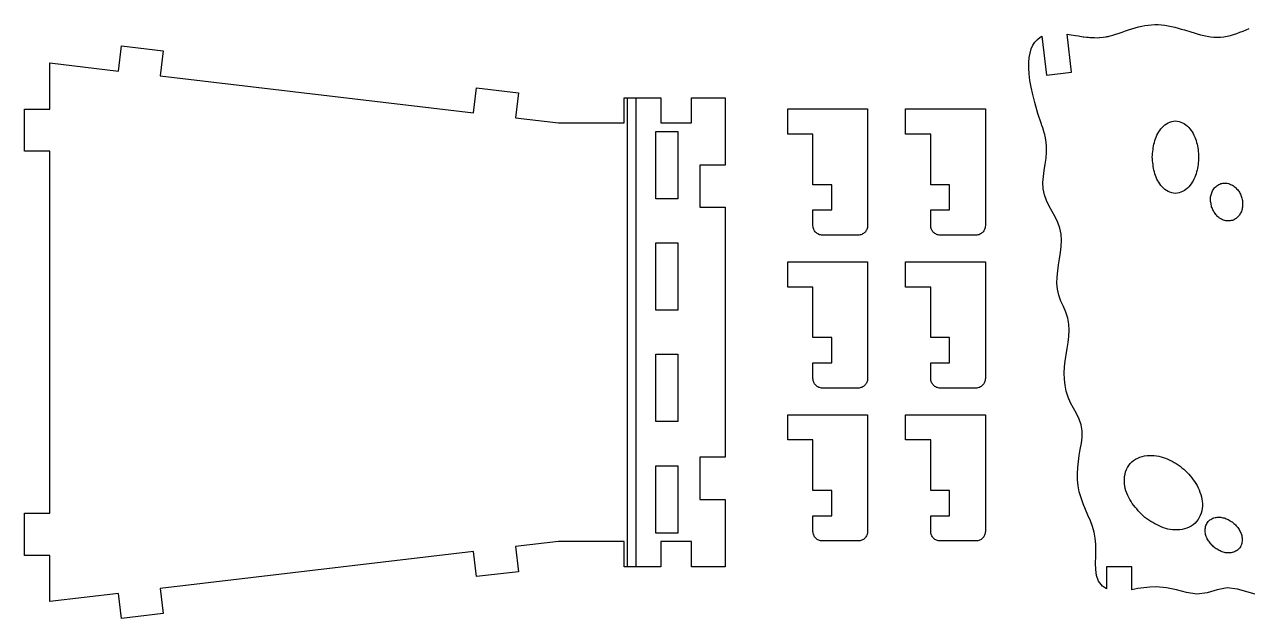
# Model space of a CAD drawing. Extents: x 2 to 268, y 5 to 228.
# Drawn here: x 2.1 to 147.5, y 157.4 to 228 of the extents above; entities that cross this region are included whole.
import ezdxf

# ---------------------------------------------------------------- set-up
doc = ezdxf.new("R2010")
doc.units = 0
doc.layers.add('CUT', color=62, linetype='CONTINUOUS')
doc.layers.add('ENGRAVE', color=132, linetype='CONTINUOUS')

msp = doc.modelspace()

# ---------------------------------------------------------------- linework, layer by layer
at = {"layer": 'CUT'}
msp.add_lwpolyline([(148.72, 160.2), (146.35, 160.89), (145.12, 161.04), (143.91, 160.8), (142.73, 160.43), (141.5, 160.3), (140.28, 160.49), (139.08, 160.8), (137.87, 161.03), (136.64, 161.15), (135.91, 161.12), (135.19, 161.06), (134.47, 160.95), (133.75, 160.79), (133.75, 163.53), (130.75, 163.53), (130.75, 160.91), (130.26, 161.25), (129.81, 161.82), (129.57, 162.5), (129.48, 163.23), (129.46, 163.99), (129.47, 164.75), (129.48, 165.49), (129.47, 166.22), (129.41, 166.94), (129.3, 167.64), (129.1, 168.33), (128.85, 169.01), (128.55, 169.68), (128.25, 170.35), (127.97, 171.03), (127.72, 171.73), (127.52, 172.43), (127.38, 173.14), (127.3, 173.86), (127.29, 174.59), (127.33, 175.33), (127.41, 176.05), (127.52, 176.77), (127.64, 177.49), (127.76, 178.21), (127.84, 178.95), (127.85, 179.68), (127.74, 180.39), (127.5, 181.08), (127.18, 181.74), (126.82, 182.38), (126.48, 183.02), (126.19, 183.69), (125.97, 184.39), (125.82, 185.1), (125.74, 185.83), (125.72, 186.56), (125.76, 187.29), (125.84, 188.02), (125.96, 188.74), (126.08, 189.46), (126.19, 190.18), (126.27, 190.91), (126.3, 191.64), (126.26, 192.37), (126.14, 193.09), (125.92, 193.79), (125.62, 194.45), (125.31, 195.11), (125.07, 195.8), (124.92, 196.51), (124.86, 197.24), (124.88, 197.97), (124.96, 198.7), (125.06, 199.42), (125.17, 200.14), (125.27, 200.87), (125.36, 201.59), (125.39, 202.33), (125.35, 203.05), (125.19, 203.76), (124.95, 204.45), (124.63, 205.12), (124.28, 205.76), (123.93, 206.4), (123.61, 207.05), (123.36, 207.74), (123.21, 208.46), (123.18, 209.18), (123.25, 209.91), (123.35, 210.64), (123.46, 211.36), (123.56, 212.08), (123.61, 212.81), (123.62, 213.54), (123.55, 214.27), (123.45, 214.72), (123.43, 214.86), (123.4, 214.95), (123.39, 214.98), (123.18, 215.68), (123.08, 215.96), (123.02, 216.14), (122.57, 217.41), (122.22, 218.71), (121.98, 219.64), (121.79, 220.51), (121.65, 221.33), (121.56, 222.09), (121.51, 222.79), (121.51, 223.45), (121.56, 224.04), (121.66, 224.58), (121.8, 225.07), (122, 225.5), (122.24, 225.87), (122.53, 226.19), (122.86, 226.45), (123.08, 226.57), (123.62, 221.95), (126.6, 222.3), (126.06, 226.84), (126.55, 226.75), (127.05, 226.66), (127.42, 226.61), (127.57, 226.58), (127.97, 226.52), (128.06, 226.51), (128.39, 226.46), (128.63, 226.45), (128.77, 226.44), (129.16, 226.42), (129.34, 226.41), (129.7, 226.4), (129.92, 226.42), (129.95, 226.43), (130.34, 226.46), (130.72, 226.52), (130.8, 226.53), (130.97, 226.56), (131.18, 226.62), (131.49, 226.7), (131.86, 226.81), (132.24, 226.94), (132.62, 227.07), (133, 227.21), (133.38, 227.34), (133.77, 227.46), (134.16, 227.58), (134.54, 227.68), (134.94, 227.78), (135.33, 227.85), (135.72, 227.91), (136.12, 227.95), (136.51, 227.97), (136.91, 227.97), (137.31, 227.94), (137.7, 227.89), (138.09, 227.83), (138.49, 227.75), (138.87, 227.65), (139.26, 227.55), (139.64, 227.43), (140.02, 227.32), (140.78, 227.08), (141.16, 226.96), (141.54, 226.85), (141.93, 226.75), (142.32, 226.66), (142.72, 226.58), (143.11, 226.52), (143.51, 226.48), (143.91, 226.46), (144.3, 226.47), (144.7, 226.51), (145.09, 226.58), (145.48, 226.66), (145.87, 226.77), (146.25, 226.9), (146.62, 227.04), (146.99, 227.19), (147.36, 227.34), (147.73, 227.49)], dxfattribs=at)
for points in [[(77.77, 219.27), (77.77, 216.27), (81.39, 216.27), (81.39, 219.27), (85.39, 219.27), (85.39, 211.27), (82.39, 211.27), (82.39, 206.27), (85.39, 206.27), (85.39, 176.55), (82.39, 176.55), (82.39, 171.55), (85.39, 171.55), (85.39, 163.55), (81.39, 163.55), (81.39, 166.55), (77.77, 166.55), (77.77, 163.55), (76.27, 163.55), (74.77, 163.55), (73.39, 163.55), (73.39, 166.55), (65.6, 166.55), (60.45, 165.94), (60.81, 162.96), (55.84, 162.38), (55.49, 165.36), (18.22, 160.96), (18.57, 157.98), (13.6, 157.4), (13.25, 160.37), (5.1, 159.41), (5.07, 159.88), (5.07, 164.9), (2.07, 164.9), (2.07, 169.9), (5.07, 169.9), (5.07, 212.92), (2.07, 212.92), (2.07, 217.92), (5.07, 217.92), (5.07, 222.94), (5.1, 223.4), (13.25, 222.44), (13.6, 225.42), (18.57, 224.84), (18.22, 221.86), (55.49, 217.46), (55.84, 220.44), (60.81, 219.86), (60.45, 216.88), (65.6, 216.27), (73.39, 216.27), (73.39, 219.27), (73.77, 219.27), (74.71, 219.27)], [(92.84, 217.94), (102.34, 217.94), (102.34, 205.94), (102.34, 204.07), (102.33, 203.95), (102.32, 203.84), (102.29, 203.73), (102.25, 203.63), (102.2, 203.53), (102.15, 203.44), (102.08, 203.35), (102.01, 203.27), (101.93, 203.2), (101.84, 203.13), (101.75, 203.08), (101.65, 203.03), (101.55, 202.99), (101.44, 202.97), (101.33, 202.95), (101.21, 202.94), (99.34, 202.94), (98.84, 202.94), (96.97, 202.94), (96.85, 202.95), (96.74, 202.97), (96.63, 202.99), (96.53, 203.03), (96.43, 203.08), (96.34, 203.13), (96.25, 203.2), (96.17, 203.27), (96.1, 203.35), (96.03, 203.44), (95.98, 203.53), (95.93, 203.63), (95.89, 203.73), (95.86, 203.84), (95.85, 203.95), (95.84, 204.07), (95.84, 205.94), (98.1, 205.94), (98.1, 208.94), (95.84, 208.94), (95.84, 214.94), (92.84, 214.94)], [(106.85, 217.94), (116.35, 217.94), (116.35, 205.94), (116.35, 204.07), (116.34, 203.95), (116.32, 203.84), (116.3, 203.73), (116.26, 203.63), (116.21, 203.53), (116.15, 203.44), (116.09, 203.35), (116.02, 203.27), (115.94, 203.2), (115.85, 203.13), (115.76, 203.08), (115.66, 203.03), (115.56, 202.99), (115.45, 202.97), (115.34, 202.95), (115.22, 202.94), (113.35, 202.94), (112.85, 202.94), (110.97, 202.94), (110.86, 202.95), (110.75, 202.97), (110.64, 202.99), (110.54, 203.03), (110.44, 203.08), (110.34, 203.13), (110.26, 203.2), (110.18, 203.27), (110.11, 203.35), (110.04, 203.44), (109.98, 203.53), (109.94, 203.63), (109.9, 203.73), (109.87, 203.84), (109.85, 203.95), (109.85, 204.07), (109.85, 205.94), (112.1, 205.94), (112.1, 208.94), (109.85, 208.94), (109.85, 214.94), (106.85, 214.94)], [(92.84, 199.78), (102.34, 199.78), (102.34, 187.78), (102.34, 185.9), (102.33, 185.79), (102.32, 185.67), (102.29, 185.57), (102.25, 185.46), (102.2, 185.37), (102.15, 185.27), (102.08, 185.19), (102.01, 185.11), (101.93, 185.03), (101.84, 184.97), (101.75, 184.91), (101.65, 184.86), (101.55, 184.83), (101.44, 184.8), (101.33, 184.78), (101.21, 184.78), (99.34, 184.78), (98.84, 184.78), (96.97, 184.78), (96.85, 184.78), (96.74, 184.8), (96.63, 184.83), (96.53, 184.86), (96.43, 184.91), (96.34, 184.97), (96.25, 185.03), (96.17, 185.11), (96.1, 185.19), (96.03, 185.27), (95.98, 185.37), (95.93, 185.46), (95.89, 185.57), (95.86, 185.67), (95.85, 185.79), (95.84, 185.9), (95.84, 187.78), (98.1, 187.78), (98.1, 190.78), (95.84, 190.78), (95.84, 196.78), (92.84, 196.78)], [(106.85, 199.78), (116.35, 199.78), (116.35, 187.78), (116.35, 185.9), (116.34, 185.79), (116.32, 185.67), (116.3, 185.57), (116.26, 185.46), (116.21, 185.37), (116.15, 185.27), (116.09, 185.19), (116.02, 185.11), (115.94, 185.03), (115.85, 184.97), (115.76, 184.91), (115.66, 184.86), (115.56, 184.83), (115.45, 184.8), (115.34, 184.78), (115.22, 184.78), (113.35, 184.78), (112.85, 184.78), (110.97, 184.78), (110.86, 184.78), (110.75, 184.8), (110.64, 184.83), (110.54, 184.86), (110.44, 184.91), (110.34, 184.97), (110.26, 185.03), (110.18, 185.11), (110.11, 185.19), (110.04, 185.27), (109.98, 185.37), (109.94, 185.46), (109.9, 185.57), (109.87, 185.67), (109.85, 185.79), (109.85, 185.9), (109.85, 187.78), (112.1, 187.78), (112.1, 190.78), (109.85, 190.78), (109.85, 196.78), (106.85, 196.78)], [(92.84, 181.61), (102.34, 181.61), (102.34, 169.61), (102.34, 167.73), (102.33, 167.62), (102.32, 167.51), (102.29, 167.4), (102.25, 167.3), (102.2, 167.2), (102.15, 167.11), (102.08, 167.02), (102.01, 166.94), (101.93, 166.87), (101.84, 166.8), (101.75, 166.74), (101.65, 166.7), (101.55, 166.66), (101.44, 166.63), (101.33, 166.61), (101.21, 166.61), (99.34, 166.61), (98.84, 166.61), (96.97, 166.61), (96.85, 166.61), (96.74, 166.63), (96.63, 166.66), (96.53, 166.7), (96.43, 166.74), (96.34, 166.8), (96.25, 166.87), (96.17, 166.94), (96.1, 167.02), (96.03, 167.11), (95.98, 167.2), (95.93, 167.3), (95.89, 167.4), (95.86, 167.51), (95.85, 167.62), (95.84, 167.73), (95.84, 169.61), (98.1, 169.61), (98.1, 172.61), (95.84, 172.61), (95.84, 178.61), (92.84, 178.61)], [(106.85, 181.61), (116.35, 181.61), (116.35, 169.61), (116.35, 167.73), (116.34, 167.62), (116.32, 167.51), (116.3, 167.4), (116.26, 167.3), (116.21, 167.2), (116.15, 167.11), (116.09, 167.02), (116.02, 166.94), (115.94, 166.87), (115.85, 166.8), (115.76, 166.74), (115.66, 166.7), (115.56, 166.66), (115.45, 166.63), (115.34, 166.61), (115.22, 166.61), (113.35, 166.61), (112.85, 166.61), (110.97, 166.61), (110.86, 166.61), (110.75, 166.63), (110.64, 166.66), (110.54, 166.7), (110.44, 166.74), (110.34, 166.8), (110.26, 166.87), (110.18, 166.94), (110.11, 167.02), (110.04, 167.11), (109.98, 167.2), (109.94, 167.3), (109.9, 167.4), (109.87, 167.51), (109.85, 167.62), (109.85, 167.73), (109.85, 169.61), (112.1, 169.61), (112.1, 172.61), (109.85, 172.61), (109.85, 178.61), (106.85, 178.61)]]:
    msp.add_lwpolyline(points, close=True, dxfattribs=at)
at = {"layer": 'ENGRAVE'}
for points in [[(73.77, 219.27), (74.77, 219.27), (74.77, 163.55), (73.77, 163.55)], [(139.39, 207.97), (139.17, 207.93), (138.95, 207.91), (138.73, 207.93), (138.51, 207.97), (138.3, 208.04), (138.09, 208.14), (137.89, 208.25), (137.7, 208.38), (137.53, 208.53), (137.37, 208.69), (137.22, 208.85), (137.08, 209.03), (136.96, 209.22), (136.85, 209.41), (136.75, 209.61), (136.66, 209.82), (136.58, 210.03), (136.51, 210.24), (136.45, 210.45), (136.4, 210.67), (136.36, 210.89), (136.32, 211.1), (136.29, 211.32), (136.27, 211.55), (136.24, 211.77), (136.22, 211.99), (136.2, 212.21), (136.22, 212.43), (136.24, 212.66), (136.29, 213.1), (136.32, 213.32), (136.36, 213.54), (136.4, 213.76), (136.45, 213.97), (136.51, 214.18), (136.58, 214.4), (136.66, 214.6), (136.75, 214.81), (136.85, 215.01), (136.96, 215.2), (137.08, 215.39), (137.22, 215.57), (137.37, 215.74), (137.53, 215.9), (137.7, 216.04), (137.89, 216.17), (138.09, 216.29), (138.3, 216.38), (138.51, 216.45), (138.73, 216.5), (138.95, 216.51), (139.17, 216.5), (139.39, 216.45), (139.6, 216.38), (139.81, 216.29), (140.01, 216.17), (140.2, 216.04), (140.37, 215.9), (140.54, 215.74), (140.68, 215.57), (140.82, 215.39), (140.94, 215.2), (141.05, 215.01), (141.15, 214.81), (141.24, 214.6), (141.32, 214.4), (141.4, 214.18), (141.46, 213.97), (141.52, 213.76), (141.57, 213.54), (141.61, 213.32), (141.64, 213.1), (141.67, 212.88), (141.69, 212.66), (141.7, 212.43), (141.7, 212.21), (141.7, 211.99), (141.69, 211.77), (141.67, 211.55), (141.64, 211.32), (141.61, 211.1), (141.57, 210.89), (141.52, 210.67), (141.46, 210.45), (141.4, 210.24), (141.32, 210.03), (141.24, 209.82), (141.15, 209.61), (141.05, 209.41), (140.94, 209.22), (140.82, 209.03), (140.68, 208.85), (140.54, 208.69), (140.37, 208.53), (140.2, 208.38), (140.01, 208.25), (139.81, 208.14), (139.6, 208.04)], [(79.77, 207.27), (77.14, 207.27), (77.14, 215.27), (79.77, 215.27)], [(145.2, 204.63), (145.07, 204.64), (144.94, 204.66), (144.81, 204.69), (144.68, 204.73), (144.56, 204.77), (144.44, 204.83), (144.33, 204.89), (144.21, 204.96), (144.11, 205.04), (144.01, 205.12), (143.91, 205.21), (143.83, 205.3), (143.75, 205.4), (143.67, 205.51), (143.6, 205.62), (143.53, 205.73), (143.47, 205.84), (143.41, 205.96), (143.36, 206.08), (143.3, 206.19), (143.25, 206.31), (143.22, 206.44), (143.2, 206.57), (143.18, 206.7), (143.16, 206.83), (143.14, 206.96), (143.13, 207.09), (143.13, 207.22), (143.13, 207.35), (143.14, 207.48), (143.16, 207.6), (143.18, 207.73), (143.22, 207.86), (143.26, 207.98), (143.31, 208.1), (143.37, 208.22), (143.44, 208.33), (143.51, 208.44), (143.59, 208.55), (143.68, 208.64), (143.78, 208.73), (143.88, 208.82), (143.99, 208.89), (144.1, 208.96), (144.22, 209.01), (144.34, 209.06), (144.47, 209.09), (144.6, 209.11), (144.73, 209.13), (144.86, 209.13), (144.99, 209.12), (145.12, 209.1), (145.25, 209.07), (145.38, 209.03), (145.5, 208.98), (145.62, 208.93), (145.73, 208.87), (145.84, 208.8), (145.95, 208.72), (146.05, 208.64), (146.14, 208.55), (146.23, 208.45), (146.32, 208.35), (146.4, 208.25), (146.48, 208.15), (146.55, 208.03), (146.61, 207.92), (146.67, 207.81), (146.72, 207.69), (146.77, 207.57), (146.81, 207.44), (146.85, 207.32), (146.88, 207.19), (146.91, 207.06), (146.92, 206.93), (146.94, 206.8), (146.94, 206.67), (146.94, 206.54), (146.93, 206.41), (146.92, 206.28), (146.9, 206.15), (146.87, 206.02), (146.84, 205.9), (146.79, 205.77), (146.74, 205.65), (146.69, 205.54), (146.62, 205.42), (146.55, 205.31), (146.47, 205.21), (146.38, 205.11), (146.28, 205.02), (146.18, 204.94), (146.07, 204.87), (145.96, 204.8), (145.84, 204.74), (145.72, 204.7), (145.59, 204.67), (145.46, 204.64), (145.33, 204.63)], [(79.77, 194.03), (77.14, 194.03), (77.14, 202.03), (79.77, 202.03)], [(79.77, 180.79), (77.14, 180.79), (77.14, 188.79), (79.77, 188.79)], [(142.04, 171.87), (142.1, 171.59), (142.13, 171.32), (142.16, 171.03), (142.15, 170.75), (142.13, 170.46), (142.08, 170.18), (142.01, 169.9), (141.91, 169.63), (141.79, 169.38), (141.65, 169.14), (141.47, 168.91), (141.28, 168.71), (141.06, 168.54), (140.82, 168.38), (140.57, 168.25), (140.31, 168.14), (140.03, 168.05), (139.75, 167.99), (139.47, 167.94), (139.19, 167.92), (138.9, 167.92), (138.62, 167.94), (138.34, 167.98), (138.06, 168.03), (137.79, 168.1), (137.52, 168.18), (137.26, 168.28), (137.01, 168.39), (136.76, 168.52), (136.51, 168.65), (136.27, 168.79), (136.03, 168.94), (135.8, 169.09), (135.56, 169.25), (135.33, 169.41), (135.1, 169.58), (134.91, 169.78), (134.72, 169.99), (134.53, 170.2), (134.34, 170.41), (134.16, 170.62), (133.99, 170.84), (133.82, 171.07), (133.67, 171.3), (133.52, 171.53), (133.39, 171.78), (133.27, 172.03), (133.16, 172.29), (133.07, 172.56), (132.99, 172.83), (132.94, 173.11), (132.9, 173.39), (132.88, 173.67), (132.88, 173.96), (132.91, 174.25), (132.96, 174.53), (133.03, 174.81), (133.12, 175.08), (133.24, 175.33), (133.39, 175.57), (133.56, 175.8), (133.76, 176), (133.98, 176.17), (134.21, 176.33), (134.47, 176.46), (134.73, 176.57), (135, 176.66), (135.28, 176.72), (135.57, 176.76), (135.85, 176.78), (136.13, 176.78), (136.41, 176.76), (136.69, 176.73), (136.97, 176.67), (137.24, 176.61), (137.51, 176.52), (137.78, 176.43), (138.04, 176.33), (138.3, 176.21), (138.55, 176.09), (138.79, 175.95), (139.03, 175.81), (139.27, 175.65), (139.5, 175.49), (139.72, 175.31), (139.94, 175.14), (140.14, 174.95), (140.34, 174.75), (140.54, 174.55), (140.72, 174.34), (140.9, 174.12), (141.07, 173.89), (141.23, 173.66), (141.38, 173.42), (141.52, 173.18), (141.65, 172.93), (141.76, 172.67), (141.87, 172.41), (141.96, 172.14)], [(79.77, 167.55), (77.14, 167.55), (77.14, 175.55), (79.77, 175.55)], [(142.51, 167.51), (142.5, 167.64), (142.49, 167.78), (142.48, 167.91), (142.49, 168.05), (142.51, 168.18), (142.54, 168.32), (142.58, 168.45), (142.63, 168.57), (142.7, 168.69), (142.77, 168.81), (142.85, 168.91), (142.94, 169.01), (143.05, 169.1), (143.16, 169.17), (143.28, 169.24), (143.4, 169.3), (143.53, 169.35), (143.66, 169.38), (143.8, 169.41), (143.93, 169.43), (144.06, 169.43), (144.2, 169.43), (144.33, 169.42), (144.47, 169.4), (144.6, 169.37), (144.73, 169.34), (144.86, 169.3), (144.99, 169.25), (145.11, 169.2), (145.23, 169.15), (145.35, 169.08), (145.47, 169.02), (145.58, 168.94), (145.69, 168.87), (145.8, 168.78), (145.9, 168.7), (146, 168.61), (146.1, 168.51), (146.19, 168.41), (146.27, 168.31), (146.36, 168.2), (146.44, 168.09), (146.51, 167.98), (146.58, 167.86), (146.64, 167.75), (146.69, 167.62), (146.75, 167.5), (146.79, 167.37), (146.83, 167.24), (146.85, 167.11), (146.88, 166.97), (146.89, 166.84), (146.89, 166.7), (146.88, 166.57), (146.86, 166.43), (146.83, 166.3), (146.79, 166.17), (146.74, 166.04), (146.68, 165.92), (146.6, 165.81), (146.52, 165.7), (146.43, 165.61), (146.32, 165.52), (146.21, 165.44), (146.1, 165.38), (145.97, 165.32), (145.84, 165.27), (145.71, 165.23), (145.58, 165.21), (145.44, 165.19), (145.31, 165.18), (145.17, 165.18), (145.04, 165.19), (144.9, 165.21), (144.77, 165.24), (144.64, 165.27), (144.51, 165.32), (144.39, 165.37), (144.27, 165.42), (144.15, 165.48), (144.03, 165.55), (143.92, 165.62), (143.81, 165.69), (143.69, 165.77), (143.58, 165.84), (143.47, 165.92), (143.38, 166.02), (143.29, 166.12), (143.2, 166.22), (143.11, 166.32), (143.03, 166.43), (142.95, 166.54), (142.87, 166.64), (142.8, 166.76), (142.74, 166.87), (142.68, 166.99), (142.62, 167.12), (142.58, 167.24), (142.54, 167.37)]]:
    msp.add_lwpolyline(points, close=True, dxfattribs=at)

doc.saveas('drawing.dxf')
